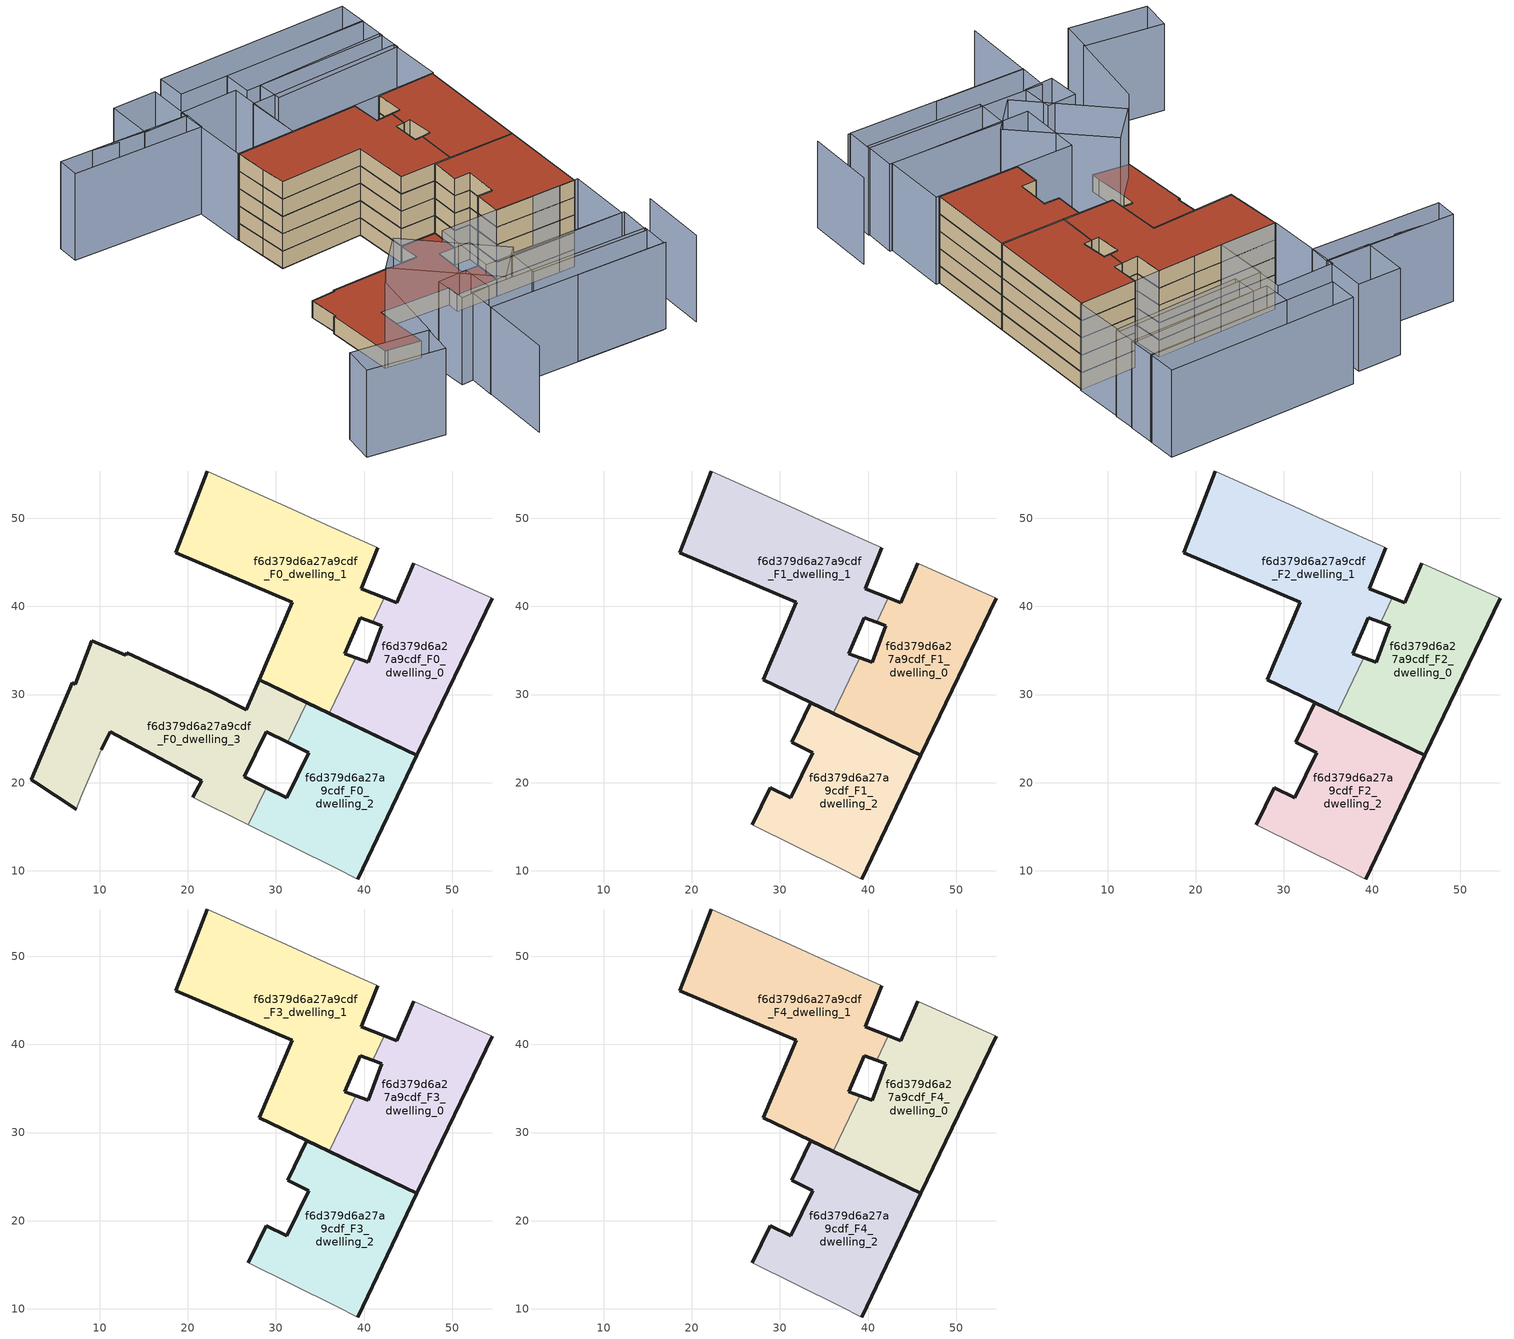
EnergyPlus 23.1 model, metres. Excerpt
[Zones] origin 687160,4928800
f6d379d6a27a9cdf_F0_dwelling_0
 floor ground (EU_floor_Construction): 45.99,23.08 54.52,40.92 45.61,44.87 43.67,40.41 42.3,40.95 40.98,38.18 42,37.81 40.44,33.65 39.06,34.17 36.03,27.85 z0
 wall outside (EU_wall_Construction): 54.52,40.92 45.99,23.08 36.03,27.85 / 39.06,34.17 40.44,33.65 42,37.81 40.98,38.18 / 42.3,40.95 43.67,40.41 45.61,44.87 z0:3
 wall to f6d379d6a27a9cdf_F0_dwelling_1 (EU_wall_Construction): 36.03,27.85 39.06,34.17 / 40.98,38.18 42.3,40.95 z0:3
 wall adiabatic (EU_wall_Construction): 45.61,44.87 54.52,40.92 z0:3
f6d379d6a27a9cdf_F0_dwelling_1
 floor ground (EU_floor_Construction): 36.03,27.85 39.06,34.17 37.82,34.64 39.58,38.69 40.98,38.18 42.3,40.95 39.68,41.99 41.53,46.68 35.67,49.27 31.2,51.29 22.21,55.36 20.2,50.15 18.65,46.11 31.85,40.46 28.09,31.65 z0
 wall outside (EU_wall_Construction): 36.03,27.85 28.09,31.65 31.85,40.46 18.65,46.11 20.2,50.15 22.21,55.36 / 41.53,46.68 39.68,41.99 42.3,40.95 / 40.98,38.18 39.58,38.69 37.82,34.64 39.06,34.17 z0:3
 wall adiabatic (EU_wall_Construction): 22.21,55.36 31.2,51.29 35.67,49.27 41.53,46.68 z0:3
f6d379d6a27a9cdf_F0_dwelling_2
 floor ground (EU_floor_Construction): 39.29,9.07 45.99,23.08 33.5,29.07 31.34,24.57 33.7,23.41 31.19,18.31 28.89,19.45 26.87,15.21 36.81,10.3 z0
 wall outside (EU_wall_Construction): 28.89,19.45 31.19,18.31 33.7,23.41 31.34,24.57 / 33.5,29.07 45.99,23.08 39.29,9.07 z0:3
 wall to f6d379d6a27a9cdf_F0_dwelling_3 (EU_wall_Construction): 31.34,24.57 33.5,29.07 / 26.87,15.21 28.89,19.45 z0:3
 wall adiabatic (EU_wall_Construction): 39.29,9.07 36.81,10.3 26.87,15.21 z0:3
f6d379d6a27a9cdf_F0_dwelling_3
 floor ground (EU_floor_Construction): 28.89,19.45 26.37,20.69 28.87,25.79 31.34,24.57 33.5,29.07 28.09,31.65 26.65,28.3 22.46,30.37 13.06,34.72 12.95,34.46 9.1,36.1 7.23,31.19 6.9,31.33 2.24,20.31 2.67,20.07 7.31,17.01 7.93,18.46 10.18,23.74 11.17,25.79 21.55,20.23 20.54,18.34 26.87,15.21 z0
 wall outside (EU_wall_Construction): 7.31,17.01 2.67,20.07 2.24,20.31 6.9,31.33 7.23,31.19 9.1,36.1 12.95,34.46 13.06,34.72 22.46,30.37 26.65,28.3 28.09,31.65 33.5,29.07 / 31.34,24.57 28.87,25.79 26.37,20.69 28.89,19.45 / 20.54,18.34 21.55,20.23 11.17,25.79 10.18,23.74 z0:3
 wall adiabatic (EU_wall_Construction): 10.18,23.74 7.93,18.46 7.31,17.01 / 26.87,15.21 20.54,18.34 z0:3
 roof outside (EU_roof_Construction): 28.09,31.65 33.5,29.07 31.34,24.57 28.87,25.79 26.37,20.69 28.89,19.45 26.87,15.21 20.54,18.34 21.55,20.23 11.17,25.79 10.18,23.74 7.93,18.46 7.31,17.01 2.67,20.07 2.24,20.31 6.9,31.33 7.23,31.19 9.1,36.1 12.95,34.46 13.06,34.72 22.46,30.37 26.65,28.3 z3
f6d379d6a27a9cdf_F1_dwelling_0
 floor to f6d379d6a27a9cdf_F0_dwelling_0 (EU_floor_Construction): 45.99,23.08 54.52,40.92 45.61,44.87 43.67,40.41 42.3,40.95 40.98,38.18 42,37.81 40.44,33.65 39.06,34.17 36.03,27.85 z3
 wall outside (EU_wall_Construction): 54.52,40.92 45.99,23.08 36.03,27.85 / 39.06,34.17 40.44,33.65 42,37.81 40.98,38.18 / 42.3,40.95 43.67,40.41 45.61,44.87 z3:6
 wall to f6d379d6a27a9cdf_F1_dwelling_1 (EU_wall_Construction): 36.03,27.85 39.06,34.17 / 40.98,38.18 42.3,40.95 z3:6
 wall adiabatic (EU_wall_Construction): 45.61,44.87 54.52,40.92 z3:6
f6d379d6a27a9cdf_F1_dwelling_1
 floor to f6d379d6a27a9cdf_F0_dwelling_1 (EU_floor_Construction): 36.03,27.85 39.06,34.17 37.82,34.64 39.58,38.69 40.98,38.18 42.3,40.95 39.68,41.99 41.53,46.68 35.67,49.27 31.2,51.29 22.21,55.36 20.2,50.15 18.65,46.11 31.85,40.46 28.09,31.65 z3
 wall outside (EU_wall_Construction): 36.03,27.85 28.09,31.65 31.85,40.46 18.65,46.11 20.2,50.15 22.21,55.36 / 41.53,46.68 39.68,41.99 42.3,40.95 / 40.98,38.18 39.58,38.69 37.82,34.64 39.06,34.17 z3:6
 wall adiabatic (EU_wall_Construction): 22.21,55.36 31.2,51.29 35.67,49.27 41.53,46.68 z3:6
f6d379d6a27a9cdf_F1_dwelling_2
 floor to f6d379d6a27a9cdf_F0_dwelling_2 (EU_floor_Construction): 39.29,9.07 45.99,23.08 33.5,29.07 31.34,24.57 33.7,23.41 31.19,18.31 28.89,19.45 26.87,15.21 36.81,10.3 z3
 wall outside (EU_wall_Construction): 26.87,15.21 28.89,19.45 31.19,18.31 33.7,23.41 31.34,24.57 33.5,29.07 45.99,23.08 39.29,9.07 z3:6
 wall adiabatic (EU_wall_Construction): 39.29,9.07 36.81,10.3 26.87,15.21 z3:6
f6d379d6a27a9cdf_F2_dwelling_0
 floor to f6d379d6a27a9cdf_F1_dwelling_0 (EU_floor_Construction): 45.99,23.08 54.52,40.92 45.61,44.87 43.67,40.41 42.3,40.95 40.98,38.18 42,37.81 40.44,33.65 39.06,34.17 36.03,27.85 z6
 wall outside (EU_wall_Construction): 54.52,40.92 45.99,23.08 36.03,27.85 / 39.06,34.17 40.44,33.65 42,37.81 40.98,38.18 / 42.3,40.95 43.67,40.41 45.61,44.87 z6:9
 wall to f6d379d6a27a9cdf_F2_dwelling_1 (EU_wall_Construction): 36.03,27.85 39.06,34.17 / 40.98,38.18 42.3,40.95 z6:9
 wall adiabatic (EU_wall_Construction): 45.61,44.87 54.52,40.92 z6:9
f6d379d6a27a9cdf_F2_dwelling_1
 floor to f6d379d6a27a9cdf_F1_dwelling_1 (EU_floor_Construction): 36.03,27.85 39.06,34.17 37.82,34.64 39.58,38.69 40.98,38.18 42.3,40.95 39.68,41.99 41.53,46.68 35.67,49.27 31.2,51.29 22.21,55.36 20.2,50.15 18.65,46.11 31.85,40.46 28.09,31.65 z6
 wall outside (EU_wall_Construction): 36.03,27.85 28.09,31.65 31.85,40.46 18.65,46.11 20.2,50.15 22.21,55.36 / 41.53,46.68 39.68,41.99 42.3,40.95 / 40.98,38.18 39.58,38.69 37.82,34.64 39.06,34.17 z6:9
 wall adiabatic (EU_wall_Construction): 22.21,55.36 31.2,51.29 35.67,49.27 41.53,46.68 z6:9
f6d379d6a27a9cdf_F2_dwelling_2
 floor to f6d379d6a27a9cdf_F1_dwelling_2 (EU_floor_Construction): 39.29,9.07 45.99,23.08 33.5,29.07 31.34,24.57 33.7,23.41 31.19,18.31 28.89,19.45 26.87,15.21 36.81,10.3 z6
 wall outside (EU_wall_Construction): 26.87,15.21 28.89,19.45 31.19,18.31 33.7,23.41 31.34,24.57 33.5,29.07 45.99,23.08 39.29,9.07 z6:9
 wall adiabatic (EU_wall_Construction): 39.29,9.07 36.81,10.3 26.87,15.21 z6:9
f6d379d6a27a9cdf_F3_dwelling_0
 floor to f6d379d6a27a9cdf_F2_dwelling_0 (EU_floor_Construction): 45.99,23.08 54.52,40.92 45.61,44.87 43.67,40.41 42.3,40.95 40.98,38.18 42,37.81 40.44,33.65 39.06,34.17 36.03,27.85 z9
 wall outside (EU_wall_Construction): 54.52,40.92 45.99,23.08 36.03,27.85 / 39.06,34.17 40.44,33.65 42,37.81 40.98,38.18 / 42.3,40.95 43.67,40.41 45.61,44.87 z9:12
 wall to f6d379d6a27a9cdf_F3_dwelling_1 (EU_wall_Construction): 36.03,27.85 39.06,34.17 / 40.98,38.18 42.3,40.95 z9:12
 wall adiabatic (EU_wall_Construction): 45.61,44.87 54.52,40.92 z9:12
f6d379d6a27a9cdf_F3_dwelling_1
 floor to f6d379d6a27a9cdf_F2_dwelling_1 (EU_floor_Construction): 36.03,27.85 39.06,34.17 37.82,34.64 39.58,38.69 40.98,38.18 42.3,40.95 39.68,41.99 41.53,46.68 35.67,49.27 31.2,51.29 22.21,55.36 20.2,50.15 18.65,46.11 31.85,40.46 28.09,31.65 z9
 wall outside (EU_wall_Construction): 36.03,27.85 28.09,31.65 31.85,40.46 18.65,46.11 20.2,50.15 22.21,55.36 / 41.53,46.68 39.68,41.99 42.3,40.95 / 40.98,38.18 39.58,38.69 37.82,34.64 39.06,34.17 z9:12
 wall adiabatic (EU_wall_Construction): 22.21,55.36 31.2,51.29 35.67,49.27 41.53,46.68 z9:12
f6d379d6a27a9cdf_F3_dwelling_2
 floor to f6d379d6a27a9cdf_F2_dwelling_2 (EU_floor_Construction): 39.29,9.07 45.99,23.08 33.5,29.07 31.34,24.57 33.7,23.41 31.19,18.31 28.89,19.45 26.87,15.21 36.81,10.3 z9
 wall outside (EU_wall_Construction): 26.87,15.21 28.89,19.45 31.19,18.31 33.7,23.41 31.34,24.57 33.5,29.07 45.99,23.08 39.29,9.07 z9:12
 wall adiabatic (EU_wall_Construction): 39.29,9.07 36.81,10.3 26.87,15.21 z9:12
f6d379d6a27a9cdf_F4_dwelling_0
 floor to f6d379d6a27a9cdf_F3_dwelling_0 (EU_floor_Construction): 45.99,23.08 54.52,40.92 45.61,44.87 43.67,40.41 42.3,40.95 40.98,38.18 42,37.81 40.44,33.65 39.06,34.17 36.03,27.85 z12
 wall outside (EU_wall_Construction): 54.52,40.92 45.99,23.08 36.03,27.85 / 39.06,34.17 40.44,33.65 42,37.81 40.98,38.18 / 42.3,40.95 43.67,40.41 45.61,44.87 z12:15
 wall to f6d379d6a27a9cdf_F4_dwelling_1 (EU_wall_Construction): 36.03,27.85 39.06,34.17 / 40.98,38.18 42.3,40.95 z12:15
 wall adiabatic (EU_wall_Construction): 45.61,44.87 54.52,40.92 z12:15
 roof outside (EU_roof_Construction): 54.52,40.92 45.99,23.08 36.03,27.85 39.06,34.17 40.44,33.65 42,37.81 40.98,38.18 42.3,40.95 43.67,40.41 45.61,44.87 z15
f6d379d6a27a9cdf_F4_dwelling_1
 floor to f6d379d6a27a9cdf_F3_dwelling_1 (EU_floor_Construction): 36.03,27.85 39.06,34.17 37.82,34.64 39.58,38.69 40.98,38.18 42.3,40.95 39.68,41.99 41.53,46.68 35.67,49.27 31.2,51.29 22.21,55.36 20.2,50.15 18.65,46.11 31.85,40.46 28.09,31.65 z12
 wall outside (EU_wall_Construction): 36.03,27.85 28.09,31.65 31.85,40.46 18.65,46.11 20.2,50.15 22.21,55.36 / 41.53,46.68 39.68,41.99 42.3,40.95 / 40.98,38.18 39.58,38.69 37.82,34.64 39.06,34.17 z12:15
 wall adiabatic (EU_wall_Construction): 22.21,55.36 31.2,51.29 35.67,49.27 41.53,46.68 z12:15
 roof outside (EU_roof_Construction): 41.53,46.68 39.68,41.99 42.3,40.95 40.98,38.18 39.58,38.69 37.82,34.64 39.06,34.17 36.03,27.85 28.09,31.65 31.85,40.46 18.65,46.11 20.2,50.15 22.21,55.36 31.2,51.29 35.67,49.27 z15
f6d379d6a27a9cdf_F4_dwelling_2
 floor to f6d379d6a27a9cdf_F3_dwelling_2 (EU_floor_Construction): 39.29,9.07 45.99,23.08 33.5,29.07 31.34,24.57 33.7,23.41 31.19,18.31 28.89,19.45 26.87,15.21 36.81,10.3 z12
 wall outside (EU_wall_Construction): 26.87,15.21 28.89,19.45 31.19,18.31 33.7,23.41 31.34,24.57 33.5,29.07 45.99,23.08 39.29,9.07 z12:15
 wall adiabatic (EU_wall_Construction): 39.29,9.07 36.81,10.3 26.87,15.21 z12:15
 roof outside (EU_roof_Construction): 45.99,23.08 39.29,9.07 36.81,10.3 26.87,15.21 28.89,19.45 31.19,18.31 33.7,23.41 31.34,24.57 33.5,29.07 z15
shading: 34.78,-13.46 40.19,-2.93 / -2,-7.45 3.66,3.59 / 3.66,3.59 31.04,-10.45 / 2.24,20.31 -6.12,8.34 / 21.56,69.78 15.81,72.86 / 16.64,72.04 12.87,74.35 / 30.73,-10.29 3.63,3.61 / 3.63,3.61 5.84,7.93 / 5.84,7.93 32.95,-5.97 / 32.95,-5.97 30.73,-10.29 / 17.57,7.8 35.23,-1.27 / 35.23,-1.27 32.56,-6.46 / 32.56,-6.46 14.91,2.61 / 14.91,2.61 17.57,7.8 / 18.18,19.51 39.8,8.83 / 39.8,8.83 34.89,-1.1 / 34.89,-1.1 13.28,9.58 / 13.28,9.58 18.18,19.51 / -9.09,4.15 -19.73,11.42 / -19.73,11.42 -16.73,15.82 / -16.73,15.82 -6.09,8.55 / -6.09,8.55 -9.09,4.15 / 10.55,11.52 8.39,6.53 / 8.39,6.53 3.87,8.49 / 3.87,8.49 6.02,13.48 / 6.02,13.48 10.55,11.52 / 13.06,24.83 19.29,8.36 / 19.29,8.36 11.91,5.56 / 11.91,5.56 5.67,22.03 / 5.67,22.03 13.06,24.83 / 54.71,40.84 31.16,51.27 / 31.16,51.27 34.94,59.79 / 34.94,59.79 58.48,49.36 / 58.48,49.36 54.71,40.84 / 39.83,61.29 60.05,52.61 / 60.05,52.61 58.36,48.68 / 58.36,48.68 38.15,57.36 / 38.15,57.36 39.83,61.29 / 31.2,51.29 22.2,55.36 / 22.2,55.36 27.85,67.83 / 27.85,67.83 36.84,63.76 / 36.84,63.76 31.2,51.29 / 39.61,66.69 61.93,56.5 / 61.93,56.5 59.93,52.11 / 59.93,52.11 37.61,62.3 / 37.61,62.3 39.61,66.69 / 34.31,74.8 64.05,60.89 / 64.05,60.89 61.89,56.27 / 61.89,56.27 32.15,70.18 / 32.15,70.18 34.31,74.8 / 25.93,63.44 6.23,73.69 / 6.23,73.69 7.97,77.03 / 7.97,77.03 27.67,66.78 / 27.67,66.78 25.93,63.44 / 30.95,73.83 27.48,66.75 / 27.48,66.75 20.79,70.03 / 20.79,70.03 24.26,77.11 / 24.26,77.11 30.95,73.83 z0:15
[Building]
EU S2 Campaign: North Axis=0; Terrain=City; Solar Distribution=FullExterior
[Site:Location]
Bologna: Latitude=44.5; Longitude=11.25; Time Zone=1; Elevation=37
[SizingPeriod:WeatherFileDays]
AnnualSizingPeriod: Begin Month=1; Begin Day of Month=1; End Month=12; End Day of Month=31; Day of Week for Start Day=Monday; Use Weather File Daylight Saving Period=No; Use Weather File Rain and Snow Indicators=No
[MATERIAL]
EU_InternalMass_Material: Roughness=MediumRough; Thickness=0.1; Conductivity=1; Density=1800; Specific Heat=900; Thermal Absorptance=0.9; Solar Absorptance=0.7; Visible Absorptance=0.7
[MATERIAL:NOMASS] Roughness=MediumRough; Thermal Absorptance=0.9; Solar Absorptance=0.7; Visible Absorptance=0.7
Name | Thermal Resistance
EU_wall_NoMass | 0.905828
EU_roof_NoMass | 0.37593
EU_floor_NoMass | 0.67114
[CONSTRUCTION]
EU_wall_Construction: EU_wall_NoMass
EU_roof_Construction: EU_roof_NoMass
EU_floor_Construction: EU_floor_NoMass
EU_InternalMass_Construction: EU_InternalMass_Material
[ZONE] Type=1; Multiplier=1; Ceiling Height=autocalculate; Floor Area=autocalculate; Part of Total Floor Area=Yes
Name | Volume
f6d379d6a27a9cdf_F0_dwelling_0; f6d379d6a27a9cdf_F1_dwelling_0; f6d379d6a27a9cdf_F2_dwelling_0; f6d379d6a27a9cdf_F3_dwelling_0; f6d379d6a27a9cdf_F4_dwelling_0 | 612.114
f6d379d6a27a9cdf_F0_dwelling_1; f6d379d6a27a9cdf_F1_dwelling_1; f6d379d6a27a9cdf_F2_dwelling_1; f6d379d6a27a9cdf_F3_dwelling_1; f6d379d6a27a9cdf_F4_dwelling_1 | 895.966
f6d379d6a27a9cdf_F0_dwelling_2; f6d379d6a27a9cdf_F1_dwelling_2; f6d379d6a27a9cdf_F2_dwelling_2; f6d379d6a27a9cdf_F3_dwelling_2; f6d379d6a27a9cdf_F4_dwelling_2 | 597.719
f6d379d6a27a9cdf_F0_dwelling_3 | 910.378
[INTERNALMASS] Construction=EU_InternalMass_Construction
Name | Zone or ZoneList | Surface Area
f6d379d6a27a9cdf_F0_dwelling_0_EU_InternalMass | f6d379d6a27a9cdf_F0_dwelling_0 | 204.039
f6d379d6a27a9cdf_F0_dwelling_1_EU_InternalMass | f6d379d6a27a9cdf_F0_dwelling_1 | 298.655
f6d379d6a27a9cdf_F0_dwelling_2_EU_InternalMass | f6d379d6a27a9cdf_F0_dwelling_2 | 199.24
f6d379d6a27a9cdf_F0_dwelling_3_EU_InternalMass | f6d379d6a27a9cdf_F0_dwelling_3 | 303.46
f6d379d6a27a9cdf_F1_dwelling_0_EU_InternalMass | f6d379d6a27a9cdf_F1_dwelling_0 | 370.395
f6d379d6a27a9cdf_F1_dwelling_1_EU_InternalMass | f6d379d6a27a9cdf_F1_dwelling_1 | 132.313
f6d379d6a27a9cdf_F1_dwelling_2_EU_InternalMass | f6d379d6a27a9cdf_F1_dwelling_2 | 502.696
f6d379d6a27a9cdf_F2_dwelling_0_EU_InternalMass | f6d379d6a27a9cdf_F2_dwelling_0 | 370.395
f6d379d6a27a9cdf_F2_dwelling_1_EU_InternalMass | f6d379d6a27a9cdf_F2_dwelling_1 | 132.313
f6d379d6a27a9cdf_F2_dwelling_2_EU_InternalMass | f6d379d6a27a9cdf_F2_dwelling_2 | 502.696
f6d379d6a27a9cdf_F3_dwelling_0_EU_InternalMass | f6d379d6a27a9cdf_F3_dwelling_0 | 370.395
f6d379d6a27a9cdf_F3_dwelling_1_EU_InternalMass | f6d379d6a27a9cdf_F3_dwelling_1 | 132.313
f6d379d6a27a9cdf_F3_dwelling_2_EU_InternalMass | f6d379d6a27a9cdf_F3_dwelling_2 | 502.696
f6d379d6a27a9cdf_F4_dwelling_0_EU_InternalMass | f6d379d6a27a9cdf_F4_dwelling_0 | 370.395
f6d379d6a27a9cdf_F4_dwelling_1_EU_InternalMass | f6d379d6a27a9cdf_F4_dwelling_1 | 132.313
f6d379d6a27a9cdf_F4_dwelling_2_EU_InternalMass | f6d379d6a27a9cdf_F4_dwelling_2 | 502.696
[OTHEREQUIPMENT] Fuel Type=Electricity; Design Level Calculation Method=Watts/Area; Power per Zone Floor Area=1; Fraction Latent=0; Fraction Radiant=0; Fraction Lost=0; Carbon Dioxide Generation Rate=0; EndUse Subcategory=EU_Step8_InternalGains
Name | Zone or ZoneList or Space or SpaceList | Schedule
EU_Step8_InternalGain_f6d379d6a27a9cdf_F0_dwelling_0_f000 | f6d379d6a27a9cdf_F0_dwelling_0 | EU_Step8_GainSchedule_f6d379d6a27a9cdf_F0_dwelling_0_f000
EU_Step8_InternalGain_f6d379d6a27a9cdf_F0_dwelling_1_f000 | f6d379d6a27a9cdf_F0_dwelling_1 | EU_Step8_GainSchedule_f6d379d6a27a9cdf_F0_dwelling_1_f000
EU_Step8_InternalGain_f6d379d6a27a9cdf_F0_dwelling_2_f000 | f6d379d6a27a9cdf_F0_dwelling_2 | EU_Step8_GainSchedule_f6d379d6a27a9cdf_F0_dwelling_2_f000
EU_Step8_InternalGain_f6d379d6a27a9cdf_F0_dwelling_3_f000 | f6d379d6a27a9cdf_F0_dwelling_3 | EU_Step8_GainSchedule_f6d379d6a27a9cdf_F0_dwelling_3_f000
EU_Step8_InternalGain_f6d379d6a27a9cdf_F1_dwelling_0_f000 | f6d379d6a27a9cdf_F1_dwelling_0 | EU_Step8_GainSchedule_f6d379d6a27a9cdf_F1_dwelling_0_f000
EU_Step8_InternalGain_f6d379d6a27a9cdf_F1_dwelling_1_f000 | f6d379d6a27a9cdf_F1_dwelling_1 | EU_Step8_GainSchedule_f6d379d6a27a9cdf_F1_dwelling_1_f000
EU_Step8_InternalGain_f6d379d6a27a9cdf_F1_dwelling_2_f000 | f6d379d6a27a9cdf_F1_dwelling_2 | EU_Step8_GainSchedule_f6d379d6a27a9cdf_F1_dwelling_2_f000
EU_Step8_InternalGain_f6d379d6a27a9cdf_F2_dwelling_0_f000 | f6d379d6a27a9cdf_F2_dwelling_0 | EU_Step8_GainSchedule_f6d379d6a27a9cdf_F2_dwelling_0_f000
EU_Step8_InternalGain_f6d379d6a27a9cdf_F2_dwelling_1_f000 | f6d379d6a27a9cdf_F2_dwelling_1 | EU_Step8_GainSchedule_f6d379d6a27a9cdf_F2_dwelling_1_f000
EU_Step8_InternalGain_f6d379d6a27a9cdf_F2_dwelling_2_f000 | f6d379d6a27a9cdf_F2_dwelling_2 | EU_Step8_GainSchedule_f6d379d6a27a9cdf_F2_dwelling_2_f000
EU_Step8_InternalGain_f6d379d6a27a9cdf_F3_dwelling_0_f000 | f6d379d6a27a9cdf_F3_dwelling_0 | EU_Step8_GainSchedule_f6d379d6a27a9cdf_F3_dwelling_0_f000
EU_Step8_InternalGain_f6d379d6a27a9cdf_F3_dwelling_1_f000 | f6d379d6a27a9cdf_F3_dwelling_1 | EU_Step8_GainSchedule_f6d379d6a27a9cdf_F3_dwelling_1_f000
EU_Step8_InternalGain_f6d379d6a27a9cdf_F3_dwelling_2_f000 | f6d379d6a27a9cdf_F3_dwelling_2 | EU_Step8_GainSchedule_f6d379d6a27a9cdf_F3_dwelling_2_f000
EU_Step8_InternalGain_f6d379d6a27a9cdf_F4_dwelling_0_f000 | f6d379d6a27a9cdf_F4_dwelling_0 | EU_Step8_GainSchedule_f6d379d6a27a9cdf_F4_dwelling_0_f000
EU_Step8_InternalGain_f6d379d6a27a9cdf_F4_dwelling_1_f000 | f6d379d6a27a9cdf_F4_dwelling_1 | EU_Step8_GainSchedule_f6d379d6a27a9cdf_F4_dwelling_1_f000
EU_Step8_InternalGain_f6d379d6a27a9cdf_F4_dwelling_2_f000 | f6d379d6a27a9cdf_F4_dwelling_2 | EU_Step8_GainSchedule_f6d379d6a27a9cdf_F4_dwelling_2_f000
[ZONEVENTILATION:DESIGNFLOWRATE] Schedule=EU_AlwaysOn; Design Flow Rate Calculation Method=AirChanges/Hour; Air Changes per Hour=0.73129; Ventilation Type=Natural; Fan Pressure Rise=0; Fan Total Efficiency=1; Constant Term Coefficient=1; Temperature Term Coefficient=0; Velocity Term Coefficient=0; Velocity Squared Term Coefficient=0; Minimum Indoor Temperature=-100; Maximum Indoor Temperature=100; Delta Temperature=-100; Minimum Outdoor Temperature=-100; Maximum Outdoor Temperature=100; Maximum Wind Speed=40
Name | Zone or ZoneList or Space or SpaceList
EU_ConstantAir_f6d379d6a27a9cdf_F0_dwelling_0 | f6d379d6a27a9cdf_F0_dwelling_0
EU_ConstantAir_f6d379d6a27a9cdf_F0_dwelling_1 | f6d379d6a27a9cdf_F0_dwelling_1
EU_ConstantAir_f6d379d6a27a9cdf_F0_dwelling_2 | f6d379d6a27a9cdf_F0_dwelling_2
EU_ConstantAir_f6d379d6a27a9cdf_F0_dwelling_3 | f6d379d6a27a9cdf_F0_dwelling_3
EU_ConstantAir_f6d379d6a27a9cdf_F1_dwelling_0 | f6d379d6a27a9cdf_F1_dwelling_0
EU_ConstantAir_f6d379d6a27a9cdf_F1_dwelling_1 | f6d379d6a27a9cdf_F1_dwelling_1
EU_ConstantAir_f6d379d6a27a9cdf_F1_dwelling_2 | f6d379d6a27a9cdf_F1_dwelling_2
EU_ConstantAir_f6d379d6a27a9cdf_F2_dwelling_0 | f6d379d6a27a9cdf_F2_dwelling_0
EU_ConstantAir_f6d379d6a27a9cdf_F2_dwelling_1 | f6d379d6a27a9cdf_F2_dwelling_1
EU_ConstantAir_f6d379d6a27a9cdf_F2_dwelling_2 | f6d379d6a27a9cdf_F2_dwelling_2
EU_ConstantAir_f6d379d6a27a9cdf_F3_dwelling_0 | f6d379d6a27a9cdf_F3_dwelling_0
EU_ConstantAir_f6d379d6a27a9cdf_F3_dwelling_1 | f6d379d6a27a9cdf_F3_dwelling_1
EU_ConstantAir_f6d379d6a27a9cdf_F3_dwelling_2 | f6d379d6a27a9cdf_F3_dwelling_2
EU_ConstantAir_f6d379d6a27a9cdf_F4_dwelling_0 | f6d379d6a27a9cdf_F4_dwelling_0
EU_ConstantAir_f6d379d6a27a9cdf_F4_dwelling_1 | f6d379d6a27a9cdf_F4_dwelling_1
EU_ConstantAir_f6d379d6a27a9cdf_F4_dwelling_2 | f6d379d6a27a9cdf_F4_dwelling_2
[HVACTEMPLATE:THERMOSTAT] Constant Heating Setpoint=20; Constant Cooling Setpoint=50
EU_HeatOnly_f6d379d6a27a9cdf_F0_dwelling_0; EU_HeatOnly_f6d379d6a27a9cdf_F0_dwelling_1; EU_HeatOnly_f6d379d6a27a9cdf_F0_dwelling_2; EU_HeatOnly_f6d379d6a27a9cdf_F0_dwelling_3; EU_HeatOnly_f6d379d6a27a9cdf_F1_dwelling_0; EU_HeatOnly_f6d379d6a27a9cdf_F1_dwelling_1; EU_HeatOnly_f6d379d6a27a9cdf_F1_dwelling_2; EU_HeatOnly_f6d379d6a27a9cdf_F2_dwelling_0; EU_HeatOnly_f6d379d6a27a9cdf_F2_dwelling_1; EU_HeatOnly_f6d379d6a27a9cdf_F2_dwelling_2; EU_HeatOnly_f6d379d6a27a9cdf_F3_dwelling_0; EU_HeatOnly_f6d379d6a27a9cdf_F3_dwelling_1; EU_HeatOnly_f6d379d6a27a9cdf_F3_dwelling_2; EU_HeatOnly_f6d379d6a27a9cdf_F4_dwelling_0; EU_HeatOnly_f6d379d6a27a9cdf_F4_dwelling_1; EU_HeatOnly_f6d379d6a27a9cdf_F4_dwelling_2
[HVACTEMPLATE:ZONE:IDEALLOADSAIRSYSTEM] System Availability Schedule=EU_AlwaysOn; Maximum Heating Supply Air Temperature=50; Minimum Cooling Supply Air Temperature=13; Maximum Heating Supply Air Humidity Ratio=0.0156; Minimum Cooling Supply Air Humidity Ratio=0.0077; Heating Limit=NoLimit; Cooling Limit=NoLimit; Heating Availability Schedule=EU_AlwaysOn; Cooling Availability Schedule=EU_CoolingOff; Dehumidification Control Type=ConstantSensibleHeatRatio; Cooling Sensible Heat Ratio=0.7; Dehumidification Setpoint=60; Humidification Control Type=None; Humidification Setpoint=30; Outdoor Air Method=None; Outdoor Air Flow Rate per Person=0.00944; Outdoor Air Flow Rate per Zone Floor Area=0; Outdoor Air Flow Rate per Zone=0; Demand Controlled Ventilation Type=None; Outdoor Air Economizer Type=NoEconomizer; Heat Recovery Type=None; Sensible Heat Recovery Effectiveness=0.7; Latent Heat Recovery Effectiveness=0.65
Name | Template Thermostat
f6d379d6a27a9cdf_F0_dwelling_0 | EU_HeatOnly_f6d379d6a27a9cdf_F0_dwelling_0
f6d379d6a27a9cdf_F0_dwelling_1 | EU_HeatOnly_f6d379d6a27a9cdf_F0_dwelling_1
f6d379d6a27a9cdf_F0_dwelling_2 | EU_HeatOnly_f6d379d6a27a9cdf_F0_dwelling_2
f6d379d6a27a9cdf_F0_dwelling_3 | EU_HeatOnly_f6d379d6a27a9cdf_F0_dwelling_3
f6d379d6a27a9cdf_F1_dwelling_0 | EU_HeatOnly_f6d379d6a27a9cdf_F1_dwelling_0
f6d379d6a27a9cdf_F1_dwelling_1 | EU_HeatOnly_f6d379d6a27a9cdf_F1_dwelling_1
f6d379d6a27a9cdf_F1_dwelling_2 | EU_HeatOnly_f6d379d6a27a9cdf_F1_dwelling_2
f6d379d6a27a9cdf_F2_dwelling_0 | EU_HeatOnly_f6d379d6a27a9cdf_F2_dwelling_0
f6d379d6a27a9cdf_F2_dwelling_1 | EU_HeatOnly_f6d379d6a27a9cdf_F2_dwelling_1
f6d379d6a27a9cdf_F2_dwelling_2 | EU_HeatOnly_f6d379d6a27a9cdf_F2_dwelling_2
f6d379d6a27a9cdf_F3_dwelling_0 | EU_HeatOnly_f6d379d6a27a9cdf_F3_dwelling_0
f6d379d6a27a9cdf_F3_dwelling_1 | EU_HeatOnly_f6d379d6a27a9cdf_F3_dwelling_1
f6d379d6a27a9cdf_F3_dwelling_2 | EU_HeatOnly_f6d379d6a27a9cdf_F3_dwelling_2
f6d379d6a27a9cdf_F4_dwelling_0 | EU_HeatOnly_f6d379d6a27a9cdf_F4_dwelling_0
f6d379d6a27a9cdf_F4_dwelling_1 | EU_HeatOnly_f6d379d6a27a9cdf_F4_dwelling_1
f6d379d6a27a9cdf_F4_dwelling_2 | EU_HeatOnly_f6d379d6a27a9cdf_F4_dwelling_2
[SIZING:ZONE] Zone Cooling Design Supply Air Temperature Input Method=SupplyAirTemperature; Zone Cooling Design Supply Air Temperature=13; Zone Heating Design Supply Air Temperature Input Method=SupplyAirTemperature; Zone Heating Design Supply Air Temperature=50; Zone Cooling Design Supply Air Humidity Ratio=0.008; Zone Heating Design Supply Air Humidity Ratio=0.008; Cooling Design Air Flow Method=DesignDay; Cooling Design Air Flow Rate=0; Cooling Minimum Air Flow per Zone Floor Area=0.000762; Cooling Minimum Air Flow=0; Cooling Minimum Air Flow Fraction=0.2; Heating Design Air Flow Method=DesignDay; Heating Design Air Flow Rate=0; Heating Maximum Air Flow per Zone Floor Area=0.002032; Heating Maximum Air Flow=0.141576; Heating Maximum Air Flow Fraction=0.3; Account for Dedicated Outdoor Air System=No; Dedicated Outdoor Air System Control Strategy=NeutralSupplyAir; Dedicated Outdoor Air Low Setpoint Temperature for Design=autosize; Dedicated Outdoor Air High Setpoint Temperature for Design=autosize; Zone Load Sizing Method=Sensible Load Only No Latent Load; Zone Latent Cooling Design Supply Air Humidity Ratio Input Method=HumidityRatioDifference; Zone Cooling Design Supply Air Humidity Ratio Difference=0.005; Zone Latent Heating Design Supply Air Humidity Ratio Input Method=HumidityRatioDifference; Zone Humidification Design Supply Air Humidity Ratio Difference=0.005
f6d379d6a27a9cdf_F0_dwelling_0; f6d379d6a27a9cdf_F0_dwelling_1; f6d379d6a27a9cdf_F0_dwelling_2; f6d379d6a27a9cdf_F0_dwelling_3; f6d379d6a27a9cdf_F1_dwelling_0; f6d379d6a27a9cdf_F1_dwelling_1; f6d379d6a27a9cdf_F1_dwelling_2; f6d379d6a27a9cdf_F2_dwelling_0; f6d379d6a27a9cdf_F2_dwelling_1; f6d379d6a27a9cdf_F2_dwelling_2; f6d379d6a27a9cdf_F3_dwelling_0; f6d379d6a27a9cdf_F3_dwelling_1; f6d379d6a27a9cdf_F3_dwelling_2; f6d379d6a27a9cdf_F4_dwelling_0; f6d379d6a27a9cdf_F4_dwelling_1; f6d379d6a27a9cdf_F4_dwelling_2
[SCHEDULE:CONSTANT]
Name | Hourly Value
EU_AlwaysOn | 1
EU_CoolingOff | 0
[SCHEDULE:FILE] Column Number=1; Rows to Skip at Top=0; Number of Hours of Data=8760; Column Separator=Comma; Interpolate to Timestep=No; Minutes per Item=60; Adjust Schedule for Daylight Savings=Yes
Name | File
EU_Step8_GainSchedule_f6d379d6a27a9cdf_F0_dwelling_0_f000 | ../../schedules/f6d379d6a27a9cdf/f6d379d6a27a9cdf_F0_dwelling_0_f000_gain.csv
EU_Step8_GainSchedule_f6d379d6a27a9cdf_F0_dwelling_1_f000 | ../../schedules/f6d379d6a27a9cdf/f6d379d6a27a9cdf_F0_dwelling_1_f000_gain.csv
EU_Step8_GainSchedule_f6d379d6a27a9cdf_F0_dwelling_2_f000 | ../../schedules/f6d379d6a27a9cdf/f6d379d6a27a9cdf_F0_dwelling_2_f000_gain.csv
EU_Step8_GainSchedule_f6d379d6a27a9cdf_F0_dwelling_3_f000 | ../../schedules/f6d379d6a27a9cdf/f6d379d6a27a9cdf_F0_dwelling_3_f000_gain.csv
EU_Step8_GainSchedule_f6d379d6a27a9cdf_F1_dwelling_0_f000 | ../../schedules/f6d379d6a27a9cdf/f6d379d6a27a9cdf_F1_dwelling_0_f000_gain.csv
EU_Step8_GainSchedule_f6d379d6a27a9cdf_F1_dwelling_1_f000 | ../../schedules/f6d379d6a27a9cdf/f6d379d6a27a9cdf_F1_dwelling_1_f000_gain.csv
EU_Step8_GainSchedule_f6d379d6a27a9cdf_F1_dwelling_2_f000 | ../../schedules/f6d379d6a27a9cdf/f6d379d6a27a9cdf_F1_dwelling_2_f000_gain.csv
EU_Step8_GainSchedule_f6d379d6a27a9cdf_F2_dwelling_0_f000 | ../../schedules/f6d379d6a27a9cdf/f6d379d6a27a9cdf_F2_dwelling_0_f000_gain.csv
EU_Step8_GainSchedule_f6d379d6a27a9cdf_F2_dwelling_1_f000 | ../../schedules/f6d379d6a27a9cdf/f6d379d6a27a9cdf_F2_dwelling_1_f000_gain.csv
EU_Step8_GainSchedule_f6d379d6a27a9cdf_F2_dwelling_2_f000 | ../../schedules/f6d379d6a27a9cdf/f6d379d6a27a9cdf_F2_dwelling_2_f000_gain.csv
EU_Step8_GainSchedule_f6d379d6a27a9cdf_F3_dwelling_0_f000 | ../../schedules/f6d379d6a27a9cdf/f6d379d6a27a9cdf_F3_dwelling_0_f000_gain.csv
EU_Step8_GainSchedule_f6d379d6a27a9cdf_F3_dwelling_1_f000 | ../../schedules/f6d379d6a27a9cdf/f6d379d6a27a9cdf_F3_dwelling_1_f000_gain.csv
EU_Step8_GainSchedule_f6d379d6a27a9cdf_F3_dwelling_2_f000 | ../../schedules/f6d379d6a27a9cdf/f6d379d6a27a9cdf_F3_dwelling_2_f000_gain.csv
EU_Step8_GainSchedule_f6d379d6a27a9cdf_F4_dwelling_0_f000 | ../../schedules/f6d379d6a27a9cdf/f6d379d6a27a9cdf_F4_dwelling_0_f000_gain.csv
EU_Step8_GainSchedule_f6d379d6a27a9cdf_F4_dwelling_1_f000 | ../../schedules/f6d379d6a27a9cdf/f6d379d6a27a9cdf_F4_dwelling_1_f000_gain.csv
EU_Step8_GainSchedule_f6d379d6a27a9cdf_F4_dwelling_2_f000 | ../../schedules/f6d379d6a27a9cdf/f6d379d6a27a9cdf_F4_dwelling_2_f000_gain.csv
